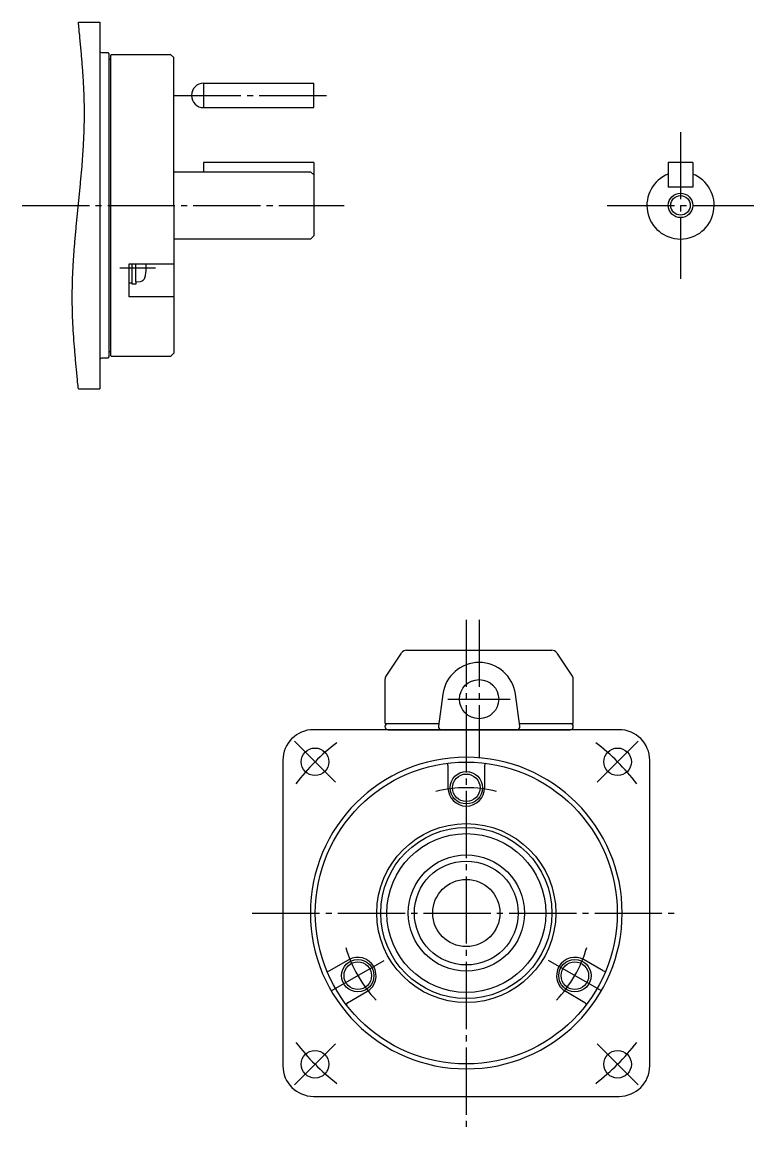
# Model space of a CAD drawing. Extents: x -194 to 221, y -168 to 144.
# Drawn here: x 101.5 to 221.2, y -36.5 to 144.3 of the extents above; entities that cross this region are included whole.
import ezdxf

# ---------------------------------------------------------------- set-up
doc = ezdxf.new("R2010")
doc.units = 0
doc.linetypes.add('DASH_CENTER', pattern=[14, 11, -1, 1, -1])
doc.layers.get('0').update_dxf_attribs({"linetype": 'CONTINUOUS'})

msp = doc.modelspace()

# ---------------------------------------------------------------- linework, layer by layer
at = {"color": 7, "linetype": 'CONTINUOUS'}
for p, q in [((110.7, 144.3), (114.2, 144.3)), ((114.2, 144.3), (114.2, 84.3)), ((114.5, 139.3), (115.5, 139.3)), ((115.5, 139.3), (115.7, 139.1)), ((115.7, 139.1), (115.7, 89.5)), ((115.9, 138.2), (116, 138.2)), ((116, 138.9), (116.1, 139)), ((116, 89.7), (116, 138.9)), ((116.1, 139), (125.8, 139)), ((125.8, 139), (126.3, 138.5)), ((126.3, 114.3), (126.3, 138.5)), ((131.2, 134.3), (149.2, 134.3)), ((131.2, 134.3), (131.2, 130.3)), ((149.2, 130.3), (149.2, 134.3)), ((131.2, 130.3), (149.2, 130.3)), ((131.2, 121.3), (131.2, 119.8)), ((149.2, 121.3), (131.2, 121.3)), ((149.2, 121.3), (149.2, 109.3)), ((207.2, 121.3), (207.2, 117.3)), ((211.2, 121.3), (207.2, 121.3)), ((211.2, 121.3), (211.2, 117.3)), ((126.3, 119.8), (148.7, 119.8)), ((148.7, 119.8), (149.2, 119.3)), ((211.2, 117.3), (207.2, 117.3)), ((126.3, 114.3), (126.3, 90.1)), ((148.7, 108.8), (126.3, 108.8)), ((149.2, 109.3), (148.7, 108.8)), ((119, 99.34), (119, 104.76)), ((119, 104.76), (126.3, 104.76)), ((119.5, 101.4), (119.5, 104.76)), ((120.1, 101.8), (120.1, 104.76)), ((119.5, 101.55), (119, 101.55)), ((119.5, 101.4), (119.5, 101.55)), ((120.1, 101.4), (119.5, 101.4)), ((120.1, 101.8), (120.88, 101.87)), ((120.1, 101.8), (120.1, 101.4)), ((126.3, 99.34), (119, 99.34)), ((115.9, 90.4), (116, 90.4)), ((115.5, 89.3), (114.5, 89.3)), ((115.7, 89.5), (115.5, 89.3)), ((116.1, 89.6), (116, 89.7)), ((125.8, 89.6), (116.1, 89.6)), ((126.3, 90.1), (125.8, 89.6)), ((110.7, 84.3), (114.2, 84.3)), ((161.03, 37.25), (163.57, 41.05)), ((164.4, 41.5), (188.13, 41.5)), ((188.96, 41.05), (191.49, 37.25)), ((160.86, 36.7), (160.86, 29.6)), ((191.66, 29.6), (191.66, 36.7)), ((170.32, 34.32), (169.59, 29.07)), ((182.93, 29.07), (182.21, 34.32)), ((160.96, 29.5), (169.65, 29.5)), ((182.87, 29.5), (191.56, 29.5)), ((174.16, 28.5), (149.16, 28.5)), ((161.36, 28.5), (176.26, 28.5)), ((199.16, 28.5), (174.16, 28.5)), ((176.26, 28.5), (191.16, 28.5)), ((144.16, 23.5), (144.16, -26.5)), ((171.16, 22.65), (171.16, 19)), ((177.16, 22.65), (177.16, 19)), ((204.16, -26.5), (204.16, 23.5)), ((151.75, -10.98), (154.91, -9.15)), ((196.57, -10.98), (193.42, -9.15)), ((154.75, -16.17), (157.91, -14.35)), ((193.57, -16.17), (190.42, -14.35)), ((149.16, -31.5), (174.16, -31.5)), ((174.16, -31.5), (199.16, -31.5))]:
    msp.add_line(p, q, dxfattribs=at)
at = {"color": 1, "linetype": 'DASH_CENTER'}
for p, q in [((126.3, 132.3), (151.7, 132.3)), ((209.2, 126.3), (209.2, 102.3)), ((101.5, 114.3), (154.2, 114.3)), ((197.2, 114.3), (221.2, 114.3)), ((123.3, 104.05), (117.5, 104.05)), ((174.16, 46.5), (174.16, -36.5)), ((176.26, 46.5), (176.26, 23.91)), ((171.16, 33.5), (181.36, 33.5)), ((152.77, 19.89), (146.05, 26.61)), ((202.27, 26.61), (195.55, 19.89)), ((139.16, -1.5), (181.16, -1.5)), ((181.16, -1.5), (209.16, -1.5)), ((152.08, -14.25), (160.74, -9.25)), ((196.25, -14.25), (187.59, -9.25)), ((152.77, -22.89), (146.05, -29.61)), ((202.27, -29.61), (195.55, -22.89))]:
    msp.add_line(p, q, dxfattribs=at)
at = {"color": 2}
msp.add_polyline3d([(110.7, 84.3, 0), (110.67, 84.57, 0), (110.65, 84.84, 0), (110.62, 85.11, 0), (110.59, 85.38, 0), (110.57, 85.65, 0), (110.54, 85.91, 0), (110.52, 86.18, 0), (110.49, 86.45, 0), (110.46, 86.72, 0), (110.44, 86.99, 0), (110.41, 87.26, 0), (110.38, 87.53, 0), (110.36, 87.8, 0), (110.33, 88.07, 0), (110.31, 88.34, 0), (110.28, 88.61, 0), (110.26, 88.87, 0), (110.23, 89.14, 0), (110.21, 89.41, 0), (110.19, 89.68, 0), (110.16, 89.95, 0), (110.14, 90.22, 0), (110.12, 90.49, 0), (110.1, 90.76, 0), (110.07, 91.03, 0), (110.05, 91.3, 0), (110.03, 91.56, 0), (110.01, 91.83, 0), (109.99, 92.1, 0), (109.97, 92.37, 0), (109.95, 92.64, 0), (109.94, 92.91, 0), (109.92, 93.18, 0), (109.9, 93.45, 0), (109.88, 93.72, 0), (109.87, 93.99, 0), (109.85, 94.26, 0), (109.84, 94.52, 0), (109.82, 94.79, 0), (109.81, 95.06, 0), (109.8, 95.33, 0), (109.79, 95.6, 0), (109.77, 95.87, 0), (109.76, 96.14, 0), (109.75, 96.41, 0), (109.75, 96.68, 0), (109.74, 96.95, 0), (109.73, 97.22, 0), (109.72, 97.48, 0), (109.72, 97.75, 0), (109.71, 98.02, 0), (109.71, 98.29, 0), (109.7, 98.56, 0), (109.7, 98.83, 0), (109.7, 99.1, 0), (109.7, 99.37, 0), (109.7, 99.64, 0), (109.7, 99.91, 0), (109.71, 100.17, 0), (109.71, 100.44, 0), (109.72, 100.71, 0), (109.72, 100.98, 0), (109.73, 101.25, 0), (109.73, 101.52, 0), (109.74, 101.79, 0), (109.75, 102.06, 0), (109.76, 102.33, 0), (109.77, 102.6, 0), (109.78, 102.86, 0), (109.79, 103.13, 0), (109.8, 103.4, 0), (109.82, 103.67, 0), (109.83, 103.94, 0), (109.84, 104.21, 0), (109.86, 104.48, 0), (109.88, 104.75, 0), (109.89, 105.02, 0), (109.91, 105.29, 0), (109.93, 105.56, 0), (109.94, 105.83, 0), (109.96, 106.09, 0), (109.98, 106.36, 0), (110, 106.63, 0), (110.02, 106.9, 0), (110.04, 107.17, 0), (110.06, 107.44, 0), (110.08, 107.71, 0), (110.11, 107.98, 0), (110.13, 108.25, 0), (110.15, 108.52, 0), (110.17, 108.78, 0), (110.2, 109.05, 0), (110.22, 109.32, 0), (110.25, 109.59, 0), (110.27, 109.86, 0), (110.3, 110.13, 0), (110.32, 110.4, 0), (110.35, 110.67, 0), (110.37, 110.94, 0), (110.4, 111.21, 0), (110.42, 111.47, 0), (110.45, 111.74, 0), (110.47, 112.01, 0), (110.5, 112.28, 0), (110.53, 112.55, 0), (110.55, 112.82, 0), (110.58, 113.09, 0), (110.61, 113.36, 0), (110.64, 113.63, 0), (110.66, 113.9, 0), (110.69, 114.17, 0), (110.72, 114.44, 0), (110.74, 114.7, 0), (110.77, 114.97, 0), (110.8, 115.24, 0), (110.82, 115.51, 0), (110.85, 115.78, 0), (110.88, 116.05, 0), (110.9, 116.32, 0), (110.93, 116.59, 0), (110.95, 116.86, 0), (110.98, 117.12, 0), (111.01, 117.39, 0), (111.03, 117.66, 0), (111.06, 117.93, 0), (111.08, 118.2, 0), (111.11, 118.47, 0), (111.13, 118.74, 0), (111.16, 119.01, 0), (111.18, 119.28, 0), (111.2, 119.55, 0), (111.23, 119.82, 0), (111.25, 120.08, 0), (111.27, 120.35, 0), (111.3, 120.62, 0), (111.32, 120.89, 0), (111.34, 121.16, 0), (111.36, 121.43, 0), (111.38, 121.7, 0), (111.4, 121.97, 0), (111.42, 122.24, 0), (111.44, 122.51, 0), (111.46, 122.78, 0), (111.48, 123.05, 0), (111.5, 123.31, 0), (111.51, 123.58, 0), (111.53, 123.85, 0), (111.54, 124.12, 0), (111.56, 124.39, 0), (111.57, 124.66, 0), (111.59, 124.93, 0), (111.6, 125.2, 0), (111.61, 125.47, 0), (111.62, 125.73, 0), (111.64, 126, 0), (111.64, 126.27, 0), (111.65, 126.54, 0), (111.66, 126.81, 0), (111.67, 127.08, 0), (111.68, 127.35, 0), (111.68, 127.62, 0), (111.69, 127.89, 0), (111.69, 128.16, 0), (111.7, 128.43, 0), (111.7, 128.69, 0), (111.7, 128.96, 0), (111.7, 129.23, 0), (111.7, 129.5, 0), (111.7, 129.77, 0), (111.7, 130.04, 0), (111.69, 130.31, 0), (111.69, 130.58, 0), (111.69, 130.85, 0), (111.68, 131.12, 0), (111.67, 131.38, 0), (111.67, 131.65, 0), (111.66, 131.92, 0), (111.65, 132.19, 0), (111.64, 132.46, 0), (111.63, 132.73, 0), (111.62, 133, 0), (111.61, 133.27, 0), (111.59, 133.54, 0), (111.58, 133.81, 0), (111.57, 134.08, 0), (111.55, 134.34, 0), (111.54, 134.61, 0), (111.52, 134.88, 0), (111.5, 135.15, 0), (111.49, 135.42, 0), (111.47, 135.69, 0), (111.45, 135.96, 0), (111.43, 136.23, 0), (111.41, 136.5, 0), (111.39, 136.77, 0), (111.37, 137.04, 0), (111.35, 137.31, 0), (111.33, 137.57, 0), (111.31, 137.84, 0), (111.29, 138.11, 0), (111.26, 138.38, 0), (111.24, 138.65, 0), (111.22, 138.92, 0), (111.19, 139.19, 0), (111.17, 139.46, 0), (111.14, 139.73, 0), (111.12, 140, 0), (111.1, 140.26, 0), (111.07, 140.53, 0), (111.05, 140.8, 0), (111.02, 141.07, 0), (110.99, 141.34, 0), (110.97, 141.61, 0), (110.94, 141.88, 0), (110.92, 142.15, 0), (110.89, 142.42, 0), (110.86, 142.69, 0), (110.84, 142.96, 0), (110.81, 143.22, 0), (110.78, 143.49, 0), (110.76, 143.76, 0), (110.73, 144.03, 0), (110.7, 144.3, 0)], dxfattribs=at)
at = {"color": 2, "linetype": 'CONTINUOUS'}
msp.add_circle((209.2, 114.3), 2, dxfattribs=at)
at = {"color": 7, "linetype": 'CONTINUOUS'}
for centre, radius in [((209.2, 114.3), 1.6), ((176.26, 33.5), 3.2), ((149.41, 23.25), 2.25), ((198.91, 23.25), 2.25), ((174.16, -1.5), 24.7), ((174.16, 19), 2.65), ((174.16, 19), 2.25), ((174.16, -1.5), 14.64), ((174.16, -1.5), 14), ((174.16, -1.5), 13), ((174.16, -1.5), 9.5), ((174.16, -1.5), 8.5), ((156.41, -11.75), 2.65), ((156.41, -11.75), 2.25), ((191.92, -11.75), 2.65), ((191.92, -11.75), 2.25), ((149.41, -26.25), 2.25), ((198.91, -26.25), 2.25)]:
    msp.add_circle(centre, radius, dxfattribs=at)
msp.add_circle((174.16, -1.5), 5.5)
for centre, radius, start, end in [((114.5, 139.6), 0.3, 180, 270), ((115.9, 138.4), 0.2, 180, 270), ((115.8, 104.05), 6, 344.5573, 0), ((115.8, 104.05), 6, 0, 6.7695), ((120.81, 102.67), 0.8, 275, 344.5573), ((115.9, 90.2), 0.2, 90, 180), ((114.5, 89), 0.3, 90, 180), ((164.4, 40.5), 1, 90, 146.3099), ((188.13, 40.5), 1, 33.6901, 90), ((176.26, 33.5), 6, 7.8875, 172.1125), ((161.86, 36.7), 1, 146.3099, 180), ((190.66, 36.7), 1, 0, 33.6901), ((160.96, 29.6), 0.1, 180, 270), ((161.36, 29), 0.5, 90, 270), ((170.09, 29), 0.5, 172.1125, 270), ((182.44, 29), 0.5, 270, 7.8875), ((191.16, 29), 0.5, 270, 90), ((191.56, 29.6), 0.1, 270, 0), ((149.16, 23.5), 5, 90, 180), ((199.16, 23.5), 5, 0, 90), ((174.16, -1.5), 25.5, 90, 270), ((174.16, -1.5), 25.5, 270, 90), ((170.66, 22.65), 0.5, 0, 44.5768), ((177.66, 22.65), 0.5, 135.4232, 180), ((174.16, 19), 3, 180, 0), ((156.41, -11.75), 3, 300, 120), ((191.92, -11.75), 3, 60, 240), ((151.5, -10.54), 0.5, 255.4232, 300), ((196.82, -10.54), 0.5, 240, 284.5768), ((155, -16.6), 0.5, 120, 164.5768), ((193.32, -16.6), 0.5, 15.4232, 60), ((149.16, -26.5), 5, 180, 270), ((199.16, -26.5), 5, 270, 0)]:
    msp.add_arc(centre, radius, start, end, dxfattribs=at)
for centre, radius, start, end in [((131.2, 132.3), 2, 90, 270), ((209.2, 114.3), 5.5, 111.3237, 68.6763)]:
    msp.add_arc(centre, radius, start, end)
at = {"color": 1, "linetype": 'DASH_CENTER'}
for radius, start, end in [(35, 127.2182, 142.7818), (35, 37.2182, 52.7818), (20.5, 75.9905, 104.0095), (20.5, 195.9905, 224.0095), (20.5, 315.9905, 344.0095), (35, 217.2182, 232.7818), (35, 307.2182, 322.7818)]:
    msp.add_arc((174.16, -1.5), radius, start, end, dxfattribs=at)

doc.saveas('drawing.dxf')
